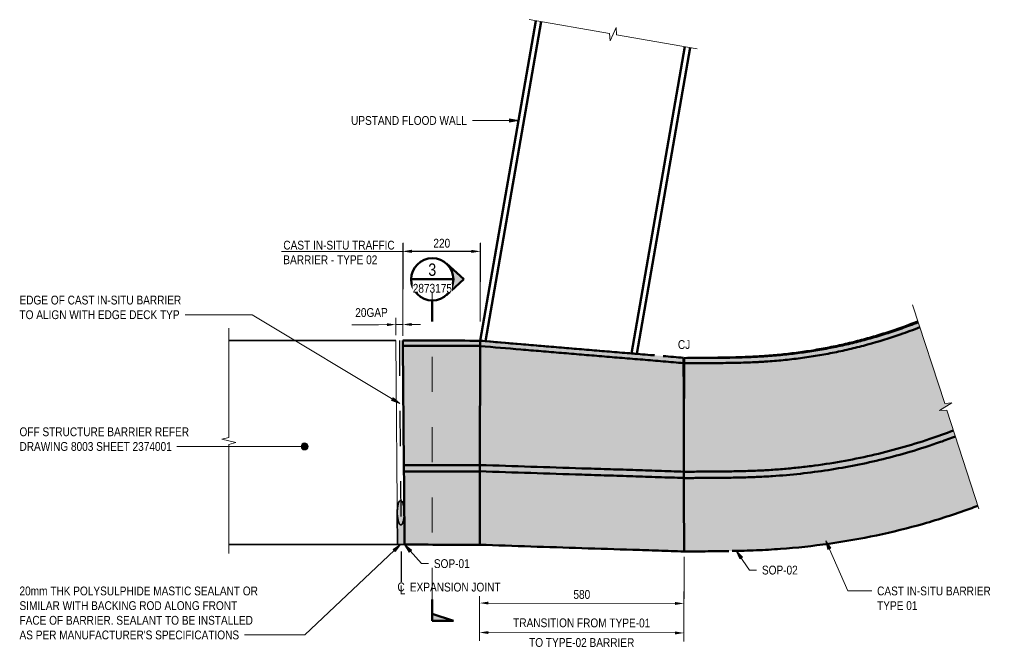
# Model space of a CAD drawing. Header units: metres. Extents: x -1143 to -1130, y 3 to 545.
# Drawn here: x -1143.252 to -1140.484, y 509.049 to 510.837 of the extents above; entities that cross this region are included whole.
import ezdxf

# ---------------------------------------------------------------- set-up
doc = ezdxf.new("R2010")
doc.units = ezdxf.units.M
for name, pattern in [('Dot_Section Line', [0.02, 0, -0.02]), ('JacobsCenter', [0.015, 0.009, -0.0015, 0.003, -0.0015]), ('JacobsDash', [0.0045, 0.003, -0.0015])]:
    doc.linetypes.add(name, pattern=pattern)
doc.layers.get('Defpoints').update_dxf_attribs({"color": 41})
for name, color, linetype, lineweight in [('A-ANNO-DIMS', 7, 'Continuous', 9), ('A-ANNO-NOTE', 7, 'Continuous', 9), ('A-DETL', 7, 'Continuous', 13), ('A-DETL-GENF', 7, 'Continuous', 9), ('A-FLOR', 7, 'Continuous', 50), ('A-FLOR-HDLN', 7, 'JacobsDash', 18), ('A-WALL', 7, 'Continuous', 50), ('G-ANNO-TEXT', 7, 'Continuous', 9)]:
    doc.layers.add(name, color=color, linetype=linetype, lineweight=lineweight)
doc.layers.add('G-ANNO-SYMB', color=7, linetype='Continuous', lineweight=35, true_color=0x0080ff)
doc.styles.add('Arial Narrow', font='ARIALN.TTF', dxfattribs={"height": 0.025})
doc.styles.add('Arial Narrow_1', font='ARIALN.TTF', dxfattribs={"height": 0.035})
doc.dimstyles.new('Dimension_Standard_O__mm_', dxfattribs={"dimscale": 0.3048, "dimtxt": 0.025586, "dimasz": 0.082021, "dimexe": 0.07874, "dimexo": 0.049213, "dimgap": 0.049213, "dimtad": 1, "dimdec": 0, "dimlfac": 1000, "dimzin": 0, "dimdsep": 46, "dimtxsty": 'Arial Narrow', "dimsah": 1, "dimcen": 0.09, "dimaunit": 1, "dimadec": 4, "dimazin": 0, "dimtfac": 1, "dimtdec": 4, "dimtix": 1, "dimtmove": 0, "dimatfit": 3, "dimfxl": 1, "dimtvp": 1, "dimtfill": 1, "dimtolj": 1, "dimtzin": 0, "dimlwd": 18, "dimlwe": 18, "dimarcsym": 2})
doc.dimstyles.new('Dimension_Standard_O__mm__1', dxfattribs={"dimscale": 0.3048, "dimtxt": 0.025586, "dimasz": 0.082021, "dimexe": 0.07874, "dimexo": 0.049213, "dimgap": 0.049213, "dimtad": 1, "dimdec": 0, "dimlfac": 1000, "dimzin": 0, "dimdsep": 46, "dimtxsty": 'Arial Narrow', "dimsah": 1, "dimcen": 0.09, "dimaunit": 1, "dimadec": 4, "dimazin": 0, "dimtfac": 1, "dimtdec": 4, "dimtix": 1, "dimtmove": 2, "dimatfit": 3, "dimfxl": 1, "dimtvp": 1, "dimtfill": 1, "dimtolj": 1, "dimtzin": 0, "dimlwd": 18, "dimlwe": 18, "dimarcsym": 2})
doc.dimstyles.new('Dimension_Standard_T__mm_', dxfattribs={"dimscale": 0.3048, "dimtxt": 0.025586, "dimasz": 0.082021, "dimexe": 0.07874, "dimexo": 0.049213, "dimgap": 0.032808, "dimtad": 1, "dimdec": 0, "dimlfac": 1000, "dimzin": 0, "dimdsep": 46, "dimtxsty": 'Arial Narrow', "dimsah": 1, "dimcen": 0.09, "dimaunit": 1, "dimadec": 4, "dimazin": 0, "dimtfac": 1, "dimtdec": 4, "dimtix": 1, "dimtmove": 0, "dimatfit": 3, "dimfxl": 1, "dimtvp": 1, "dimtolj": 1, "dimtzin": 0, "dimlwd": 18, "dimlwe": 18, "dimarcsym": 2})

# ---------------------------------------------------------------- blocks, each defined once
blk = doc.blocks.new('North_Wall - North_Wall-6845343-DRG - 2873173 - DETAIL A')
at = {"layer": 'A-WALL'}
for p, q in [((-1141.9428, 509.9239), (-1141.7844, 510.8334)), ((-1141.7696, 510.8308), (-1141.9278, 509.9227)), ((-1141.3607, 510.7596), (-1141.5126, 509.8878)), ((-1141.3459, 510.757), (-1141.4976, 509.8866)), ((-1141.346, 510.757), (-1141.4976, 509.8866)), ((-1141.9278, 509.9227), (-1141.5126, 509.8878))]:
    blk.add_line(p, q, dxfattribs=at)
at = {"layer": 'A-WALL', "flags": 128}
for points in [[(-1141.9427, 509.9239), (-1141.9353, 509.9233), (-1141.9278, 509.9227)], [(-1141.5126, 509.8878), (-1141.5051, 509.8872), (-1141.4976, 509.8866)]]:
    blk.add_lwpolyline(points, dxfattribs=at)
blk = doc.blocks.new('CS_DET_BreakLine_ViewScale - Std Break-8477081-DRG - 2873173 - DETAIL A')
at = {"layer": 'A-DETL-GENF'}
for p, q in [((-1141.804, 510.8368), (-1141.575, 510.7969)), ((-1141.5735, 510.7764), (-1141.5567, 510.814)), ((-1141.5567, 510.814), (-1141.5553, 510.7935)), ((-1141.575, 510.7969), (-1141.5735, 510.7764)), ((-1141.5553, 510.7935), (-1141.3262, 510.7536))]:
    blk.add_line(p, q, dxfattribs=at)
blk = doc.blocks.new('CS_DET_BreakLine_ViewScale - Std Break-6948332-DRG - 2873173 - DETAIL A')
at = {"layer": 'A-DETL-GENF'}
for p, q in [((-1140.7135, 510.0261), (-1140.6224, 509.7455)), ((-1140.6018, 509.747), (-1140.6367, 509.7251)), ((-1140.6367, 509.7251), (-1140.6162, 509.7265)), ((-1140.6224, 509.7455), (-1140.6018, 509.747)), ((-1140.6162, 509.7265), (-1140.525, 509.446))]:
    blk.add_line(p, q, dxfattribs=at)
blk = doc.blocks.new('CS_DET_BreakLine_ViewScale - Std Break-6948331-DRG - 2873173 - DETAIL A')
at = {"layer": 'A-DETL-GENF'}
for p, q in [((-1142.6573, 509.6491), (-1142.6573, 509.9591)), ((-1142.6773, 509.6441), (-1142.6573, 509.6491)), ((-1142.6373, 509.6341), (-1142.6773, 509.6441)), ((-1142.6573, 509.6291), (-1142.6373, 509.6341)), ((-1142.6573, 509.3191), (-1142.6573, 509.6291))]:
    blk.add_line(p, q, dxfattribs=at)
blk = doc.blocks.new('CS_Annot_Centreline Symbol2 - CS_Annot_Centreline Symbol-5074296-DRG - 2873173 - DETAIL A')
at = {"layer": 'A-ANNO-NOTE', "char_height": 0.025, "attachment_point": 1, "style": 'Arial Narrow'}
for s, insert, width in [('C  ', (-1142.1781, 509.2366), 0.044093), ('L', (-1142.1713, 509.2282), 0.019241)]:
    blk.add_mtext(s, dxfattribs=dict(at, insert=insert, width=width))
blk = doc.blocks.new('Detail View - sectionTail-4870194-DRG - 2873173 - DETAIL A')
at = {"layer": 'G-ANNO-SYMB', "lineweight": 9}
blk.add_hatch(color=7, dxfattribs=at).paths.add_polyline_path([(-1142.019, 509.1279), (-1142.079, 509.1479), (-1142.079, 509.1279)])
at = {"layer": 'G-ANNO-SYMB', "color": 7, "lineweight": 50}
for p, q in [((-1142.079, 509.1279), (-1142.079, 509.1879)), ((-1142.079, 509.1279), (-1142.079, 509.1479)), ((-1142.079, 509.1479), (-1142.019, 509.1279)), ((-1142.019, 509.1279), (-1142.079, 509.1279))]:
    blk.add_line(p, q, dxfattribs=at)
blk = doc.blocks.new('Detail View - SectionHead-4898858-DRG - 2873173 - DETAIL A')
at = {"layer": 'G-ANNO-SYMB', "lineweight": 9}
h = blk.add_hatch(color=7, dxfattribs=at)
edge = h.paths.add_edge_path()
edge.add_line((-1141.989, 510.0983), (-1142.039, 510.0536))
edge.add_arc((-1142.079, 510.0983), 0.06, 311.8277, 408.1723)
edge.add_line((-1142.039, 510.1431), (-1141.989, 510.0983))
at = {"layer": 'G-ANNO-SYMB', "color": 7, "lineweight": 50}
for p, q in [((-1141.989, 510.0983), (-1142.039, 510.1431)), ((-1142.039, 510.0536), (-1141.989, 510.0983)), ((-1142.079, 510.0383), (-1142.079, 509.9783))]:
    blk.add_line(p, q, dxfattribs=at)
for start, end in [(90, 270), (270, 90)]:
    blk.add_arc((-1142.079, 510.0983), 0.06, start, end, dxfattribs=at)
blk = doc.blocks.new('DIMBLOCK1-DRG - 2873173 - DETAIL A')
at = {"layer": 'A-ANNO-DIMS', "color": 0, "lineweight": 18, "transparency": 16777216}
for p, q in [((-1142.1625, 510.0068), (-1142.1625, 510.2015)), ((-1141.9428, 509.9945), (-1141.9428, 510.2015)), ((-1141.9678, 510.1775), (-1142.1375, 510.1775))]:
    blk.add_line(p, q, dxfattribs=at)
at = {"layer": 'A-ANNO-DIMS', "color": 0, "transparency": 16777216}
for points in [[(-1142.1375, 510.1817), (-1142.1375, 510.1734), (-1142.1625, 510.1775)], [(-1141.9678, 510.1817), (-1141.9678, 510.1734), (-1141.9428, 510.1775)]]:
    blk.add_solid(points, dxfattribs=at)
at = {"layer": 'Defpoints', "color": 0, "transparency": 16777216}
for p in [(-1142.1625, 510.1775), (-1142.1625, 509.9918), (-1141.9428, 509.9795)]:
    blk.add_point(p, dxfattribs=at)
at = {"layer": 'A-ANNO-DIMS', "color": 0, "lineweight": 18, "transparency": 16777216, "insert": (-1142.0526, 510.2074), "char_height": 0.025, "attachment_point": 5, "style": 'Arial Narrow', "bg_fill": 3, "box_fill_scale": 1.1, "bg_fill_color": 256, "bg_fill_true_color": 13158600, "bg_fill_transparency": 0}
blk.add_mtext('\\A1;\u200e', dxfattribs=at)
blk = doc.blocks.new('DIMBLOCK2-DRG - 2873173 - DETAIL A')
at = {"layer": 'A-ANNO-DIMS', "color": 0, "lineweight": 18, "transparency": 16777216}
for p, q in [((-1142.1826, 509.9394), (-1142.183, 509.9937)), ((-1142.1626, 509.9394), (-1142.163, 509.9938)), ((-1142.2078, 509.9695), (-1142.2328, 509.9693)), ((-1142.1628, 509.9698), (-1142.1828, 509.9697)), ((-1142.1378, 509.97), (-1142.1128, 509.9702))]:
    blk.add_line(p, q, dxfattribs=at)
at = {"layer": 'A-ANNO-DIMS', "color": 0, "transparency": 16777216}
for points in [[(-1142.2079, 509.9736), (-1142.2078, 509.9653), (-1142.1828, 509.9697)], [(-1142.1379, 509.9742), (-1142.1378, 509.9659), (-1142.1628, 509.9698)]]:
    blk.add_solid(points, dxfattribs=at)
at = {"layer": 'Defpoints', "color": 0, "transparency": 16777216}
for p in [(-1142.1828, 509.9697), (-1142.1825, 509.9244), (-1142.1625, 509.9244)]:
    blk.add_point(p, dxfattribs=at)
at = {"layer": 'A-ANNO-DIMS', "color": 0, "lineweight": 18, "transparency": 16777216, "insert": (-1142.298, 510.0161), "char_height": 0.025, "width": 0.120375, "attachment_point": 1, "rotation": 0.4564, "line_spacing_factor": 0.974696, "style": 'Arial Narrow', "bg_fill": 3, "box_fill_scale": 1.1, "bg_fill_color": 256, "bg_fill_true_color": 13158600, "bg_fill_transparency": 0}
blk.add_mtext('\\A1;20GAP', dxfattribs=at)
blk = doc.blocks.new('DIMBLOCK3-DRG - 2873173 - DETAIL A')
at = {"layer": 'A-ANNO-DIMS', "color": 0, "lineweight": 18, "transparency": 16777216}
for p, q in [((-1141.3633, 509.3098), (-1141.3638, 509.0693)), ((-1141.9443, 509.1982), (-1141.9446, 509.0705)), ((-1141.9195, 509.0944), (-1141.3888, 509.0933))]:
    blk.add_line(p, q, dxfattribs=at)
at = {"layer": 'A-ANNO-DIMS', "color": 0, "transparency": 16777216}
for points in [[(-1141.9195, 509.0986), (-1141.9195, 509.0903), (-1141.9445, 509.0945)], [(-1141.3888, 509.0975), (-1141.3888, 509.0891), (-1141.3638, 509.0933)]]:
    blk.add_solid(points, dxfattribs=at)
at = {"layer": 'Defpoints', "color": 0, "transparency": 16777216}
for p in [(-1141.3633, 509.3248), (-1141.9443, 509.2132), (-1141.3638, 509.0933)]:
    blk.add_point(p, dxfattribs=at)
at = {"layer": 'A-ANNO-DIMS', "color": 0, "lineweight": 18, "transparency": 16777216, "char_height": 0.025, "width": 0.468342, "attachment_point": 5, "rotation": 359.8795, "style": 'Arial Narrow', "bg_fill": 3, "box_fill_scale": 1.1, "bg_fill_color": 256, "bg_fill_true_color": 13158600, "bg_fill_transparency": 0}
for s, insert in [('\\A1;TRANSITION FROM TYPE-01', (-1141.6541, 509.1218)), ('\\A1;TO TYPE-02 BARRIER', (-1141.6542, 509.0659))]:
    blk.add_mtext(s, dxfattribs=dict(at, insert=insert))
blk = doc.blocks.new('DIMBLOCK4-DRG - 2873173 - DETAIL A')
at = {"layer": 'A-ANNO-DIMS', "color": 0, "lineweight": 18, "transparency": 16777216}
for p, q in [((-1142.1624, 509.9376), (-1142.1619, 510.2023)), ((-1141.9427, 509.9783), (-1141.9422, 510.2018)), ((-1142.1369, 510.1782), (-1141.9673, 510.1779))]:
    blk.add_line(p, q, dxfattribs=at)
at = {"layer": 'A-ANNO-DIMS', "color": 0, "transparency": 16777216}
for points in [[(-1142.1369, 510.1824), (-1142.1369, 510.174), (-1142.1619, 510.1783)], [(-1141.9672, 510.182), (-1141.9673, 510.1737), (-1141.9423, 510.1778)]]:
    blk.add_solid(points, dxfattribs=at)
at = {"layer": 'Defpoints', "color": 0, "transparency": 16777216}
for p in [(-1141.9423, 510.1778), (-1141.9427, 509.9633), (-1142.1625, 509.9226)]:
    blk.add_point(p, dxfattribs=at)
at = {"layer": 'A-ANNO-DIMS', "color": 0, "lineweight": 18, "transparency": 16777216, "insert": (-1142.052, 510.2008), "char_height": 0.025, "width": 0.05702, "attachment_point": 5, "rotation": 359.8795, "style": 'Arial Narrow'}
blk.add_mtext('\\A1;220', dxfattribs=at)
blk = doc.blocks.new('DIMBLOCK5-DRG - 2873173 - DETAIL A')
at = {"layer": 'A-ANNO-DIMS', "color": 0, "lineweight": 18, "transparency": 16777216}
for p, q in [((-1141.3634, 509.2704), (-1141.3637, 509.1531)), ((-1141.9443, 509.1982), (-1141.9444, 509.1543)), ((-1141.9194, 509.1782), (-1141.3886, 509.1771))]:
    blk.add_line(p, q, dxfattribs=at)
at = {"layer": 'A-ANNO-DIMS', "color": 0, "transparency": 16777216}
for points in [[(-1141.9193, 509.1824), (-1141.9194, 509.1741), (-1141.9444, 509.1783)], [(-1141.3886, 509.1813), (-1141.3886, 509.1729), (-1141.3636, 509.1771)]]:
    blk.add_solid(points, dxfattribs=at)
at = {"layer": 'Defpoints', "color": 0, "transparency": 16777216}
for p in [(-1141.3634, 509.2854), (-1141.9443, 509.2132), (-1141.3636, 509.1771)]:
    blk.add_point(p, dxfattribs=at)
at = {"layer": 'A-ANNO-DIMS', "color": 0, "lineweight": 18, "transparency": 16777216, "insert": (-1141.6539, 509.2026), "char_height": 0.025, "width": 0.05702, "attachment_point": 5, "rotation": 359.8795, "style": 'Arial Narrow'}
blk.add_mtext('\\A1;580\u200e', dxfattribs=at)

msp = doc.modelspace()

# ---------------------------------------------------------------- hatches: boundary and pattern name
at = {"layer": 'A-DETL-GENF', "true_color": 0x808080}
for points in [[(-1142.1692, 509.4006), (-1142.1674, 509.4006), (-1142.1656, 509.4018), (-1142.1639, 509.4042), (-1142.1623, 509.4076), (-1142.161, 509.4119), (-1142.1599, 509.4171), (-1142.1591, 509.4229), (-1142.1587, 509.4291), (-1142.1586, 509.4366), (-1142.159, 509.444), (-1142.1595, 509.4494), (-1142.1602, 509.454), (-1142.1614, 509.4591), (-1142.1628, 509.4634), (-1142.1644, 509.4668), (-1142.1661, 509.4691), (-1142.1679, 509.4703), (-1142.1698, 509.4703), (-1142.1716, 509.4691), (-1142.1733, 509.4668), (-1142.1748, 509.4633), (-1142.1761, 509.459), (-1142.1772, 509.4538), (-1142.178, 509.448), (-1142.1784, 509.4418), (-1142.1785, 509.4352), (-1142.1783, 509.4287), (-1142.1777, 509.4225), (-1142.1769, 509.4167), (-1142.1757, 509.4116), (-1142.1743, 509.4073), (-1142.1726, 509.4039), (-1142.171, 509.4018), (-1142.1692, 509.4006)], [(-1142.1779, 509.3444), (-1142.1579, 509.3446), (-1142.1586, 509.4329), (-1142.1588, 509.4277), (-1142.1592, 509.4227), (-1142.1599, 509.4169), (-1142.161, 509.4117), (-1142.1623, 509.4074), (-1142.1639, 509.4039), (-1142.1656, 509.4016), (-1142.1674, 509.4004), (-1142.1692, 509.4004), (-1142.1712, 509.4018), (-1142.1729, 509.4042), (-1142.1745, 509.4075), (-1142.1759, 509.4119), (-1142.177, 509.417), (-1142.1779, 509.4231), (-1142.1784, 509.4291), (-1142.1786, 509.4322), (-1142.1781, 509.3785)]]:
    msp.add_hatch(color=8, dxfattribs=at).paths.add_polyline_path(points)
at = {"layer": 'A-FLOR', "true_color": 0xc0c0c0}
for points in [[(-1141.3632, 509.8597), (-1141.2822, 509.8601), (-1141.23, 509.8608), (-1141.1812, 509.862), (-1141.131, 509.8645), (-1141.0802, 509.8689), (-1141.0319, 509.8745), (-1140.9808, 509.8823), (-1140.9359, 509.8905), (-1140.8879, 509.901), (-1140.839, 509.9135), (-1140.7951, 509.9263), (-1140.7472, 509.9421), (-1140.7028, 509.9583), (-1140.6928, 509.9623), (-1140.6974, 509.9767), (-1140.7237, 509.9664), (-1140.7681, 509.9508), (-1140.8142, 509.9362), (-1140.8587, 509.9238), (-1140.905, 509.9125), (-1140.951, 509.9029), (-1140.9948, 509.8951), (-1141.045, 509.888), (-1141.089, 509.883), (-1141.1395, 509.8791), (-1141.1854, 509.8768), (-1141.2468, 509.8755), (-1141.3177, 509.8749), (-1141.3631, 509.8747), (-1141.3632, 509.8599)], [(-1141.358, 509.8747), (-1141.28, 509.8752), (-1141.2341, 509.8757), (-1141.1813, 509.877), (-1141.133, 509.8795), (-1141.0872, 509.8832), (-1141.038, 509.8889), (-1140.9929, 509.8954), (-1140.9454, 509.904), (-1140.8989, 509.9139), (-1140.8534, 509.9252), (-1140.809, 509.9378), (-1140.7636, 509.9523), (-1140.72, 509.9679), (-1140.6975, 509.9767), (-1140.6984, 509.9791), (-1140.7223, 509.9698), (-1140.7667, 509.9539), (-1140.8115, 509.9395), (-1140.8565, 509.9267), (-1140.9018, 509.9154), (-1140.9483, 509.9054), (-1140.9944, 509.897), (-1141.0422, 509.8899), (-1141.0895, 509.8844), (-1141.1365, 509.8804), (-1141.1872, 509.8777), (-1141.2445, 509.8761), (-1141.3178, 509.8751), (-1141.3574, 509.8748)], [(-1141.3638, 509.5516), (-1141.2645, 509.5521), (-1141.1764, 509.5538), (-1141.089, 509.5587), (-1141.0023, 509.5676), (-1140.9163, 509.5807), (-1140.8314, 509.5978), (-1140.7476, 509.6191), (-1140.6648, 509.6446), (-1140.5975, 509.669), (-1140.6162, 509.7265), (-1140.6367, 509.7251), (-1140.6018, 509.747), (-1140.6224, 509.7455), (-1140.6928, 509.9623), (-1140.7028, 509.9583), (-1140.7503, 509.941), (-1140.7951, 509.9263), (-1140.8416, 509.9128), (-1140.8885, 509.9008), (-1140.9359, 509.8905), (-1140.9841, 509.8817), (-1141.0327, 509.8744), (-1141.0818, 509.8687), (-1141.132, 509.8645), (-1141.1812, 509.862), (-1141.237, 509.8606), (-1141.3177, 509.8599), (-1141.3632, 509.8597), (-1141.364, 509.6449), (-1141.3638, 509.5516)], [(-1141.9428, 509.9089), (-1141.9428, 509.9239), (-1142.1625, 509.9244), (-1142.1624, 509.9094), (-1141.9435, 509.9089)], [(-1141.3644, 509.8601), (-1141.3644, 509.8752), (-1141.5482, 509.8905), (-1141.7255, 509.9053), (-1141.9428, 509.9236), (-1141.9428, 509.9086), (-1141.5679, 509.8772), (-1141.415, 509.8644), (-1141.3709, 509.8607)], [(-1141.9435, 509.57), (-1141.9428, 509.9089), (-1142.1624, 509.9094), (-1142.1597, 509.5705), (-1142.0447, 509.5703)], [(-1141.3638, 509.5516), (-1141.3644, 509.8601), (-1141.5482, 509.8755), (-1141.7255, 509.8903), (-1141.9428, 509.9086), (-1141.9435, 509.5706), (-1141.5887, 509.5591), (-1141.4559, 509.5547), (-1141.383, 509.5523)], [(-1141.3637, 509.5336), (-1141.2645, 509.5341), (-1141.1692, 509.5361), (-1141.0779, 509.5416), (-1140.9872, 509.5515), (-1140.8955, 509.5662), (-1140.8085, 509.5847), (-1140.719, 509.6087), (-1140.6332, 509.6365), (-1140.592, 509.6523), (-1140.5975, 509.669), (-1140.6655, 509.6444), (-1140.7479, 509.619), (-1140.8314, 509.5978), (-1140.9174, 509.5805), (-1141.0023, 509.5676), (-1141.0903, 509.5586), (-1141.1764, 509.5538), (-1141.2764, 509.552), (-1141.3638, 509.5516), (-1141.3637, 509.5337)], [(-1141.3632, 509.3247), (-1141.2265, 509.3262), (-1141.0887, 509.3322), (-1140.9518, 509.3469), (-1140.816, 509.3707), (-1140.6823, 509.4038), (-1140.5503, 509.4465), (-1140.5281, 509.4554), (-1140.5921, 509.6521), (-1140.6355, 509.6357), (-1140.721, 509.6081), (-1140.8085, 509.5847), (-1140.8989, 509.5656), (-1140.9872, 509.5515), (-1141.0779, 509.5416), (-1141.1709, 509.536), (-1141.2649, 509.5341), (-1141.3637, 509.5336), (-1141.3633, 509.337)], [(-1141.9436, 509.5521), (-1141.9435, 509.57), (-1142.1597, 509.5705), (-1142.1595, 509.5525), (-1141.9436, 509.5521)], [(-1141.3637, 509.5337), (-1141.3638, 509.5516), (-1141.572, 509.5585), (-1141.7987, 509.5659), (-1141.9435, 509.5706), (-1141.9435, 509.5527), (-1141.6191, 509.5421), (-1141.4773, 509.5375), (-1141.3644, 509.5337)], [(-1141.944, 509.3439), (-1141.9439, 509.4135), (-1141.9437, 509.5521), (-1142.1595, 509.5525), (-1142.1578, 509.3443), (-1141.9861, 509.344)], [(-1141.3633, 509.3248), (-1141.3637, 509.5337), (-1141.556, 509.5401), (-1141.7987, 509.5479), (-1141.9436, 509.5527), (-1141.9439, 509.3439), (-1141.3634, 509.3248)]]:
    msp.add_hatch(color=9, dxfattribs=at).paths.add_polyline_path(points)
h = msp.add_hatch(color=9, dxfattribs=at)
h.paths.add_polyline_path([(-1141.3644, 509.8752), (-1141.3644, 509.8754), (-1141.4792, 509.885), (-1141.8302, 509.9143), (-1141.9428, 509.9237), (-1141.9428, 509.9236), (-1141.7255, 509.9053), (-1141.5482, 509.8905), (-1141.4125, 509.8792), (-1141.3646, 509.8752)])
h.paths.add_polyline_path([(-1141.4809, 509.8851), (-1141.4809, 509.8851), (-1141.4814, 509.8852)])
h.paths.add_polyline_path([(-1141.8401, 509.9151), (-1141.8401, 509.9151), (-1141.8403, 509.9151)])
h = msp.add_hatch(color=9, dxfattribs=at)
h.paths.add_polyline_path([(-1141.2265, 509.3262), (-1141.1744, 509.3277), (-1141.1374, 509.3293), (-1141.1049, 509.3311), (-1141.0913, 509.3321), (-1141.218, 509.3266)])
h.paths.add_polyline_path([(-1141.3624, 509.3247), (-1141.267, 509.3257), (-1141.2548, 509.3259), (-1141.3626, 509.3247)])
h.paths.add_polyline_path([(-1140.5513, 509.4461), (-1140.5279, 509.4549), (-1140.5281, 509.4554), (-1140.5404, 509.4505)])
h.paths.add_polyline_path([(-1140.6823, 509.4038), (-1140.6447, 509.4151), (-1140.6262, 509.4208), (-1140.5835, 509.4349), (-1140.5553, 509.4448), (-1140.6693, 509.408)])
h.paths.add_polyline_path([(-1140.816, 509.3707), (-1140.7681, 509.3815), (-1140.7376, 509.3891), (-1140.7266, 509.3918), (-1140.6823, 509.4038), (-1140.8052, 509.3733)])
h.paths.add_polyline_path([(-1140.9518, 509.3469), (-1140.913, 509.3528), (-1140.8782, 509.3588), (-1140.8513, 509.3637), (-1140.8203, 509.3699), (-1140.9374, 509.3494)])
h.paths.add_polyline_path([(-1141.0889, 509.3322), (-1141.0547, 509.3351), (-1141.0466, 509.3358), (-1141.0067, 509.3399), (-1140.9692, 509.3445), (-1140.9518, 509.3469), (-1141.0887, 509.3322)])
at = {"layer": 'G-ANNO-TEXT'}
for points in [[(-1141.8343, 510.5498), (-1141.8593, 510.5542), (-1141.8593, 510.5454)], [(-1142.1708, 509.745), (-1142.19, 509.7616), (-1142.1945, 509.7541)], [(-1142.1691, 509.3447), (-1142.1903, 509.3307), (-1142.1842, 509.3243)], [(-1142.1578, 509.3443), (-1142.1446, 509.3226), (-1142.138, 509.3285)], [(-1140.9603, 509.3552), (-1140.9542, 509.3305), (-1140.9462, 509.3341)], [(-1141.2152, 509.3267), (-1141.2046, 509.3036), (-1141.1973, 509.3086)]]:
    msp.add_hatch(color=256, dxfattribs=at).paths.add_polyline_path(points)
h = msp.add_hatch(color=256, dxfattribs=at)
edge = h.paths.add_edge_path()
edge.add_arc((-1142.4419, 509.6233), 0.01, 0, 360)

# ---------------------------------------------------------------- linework, layer by layer
at = {"layer": 'A-DETL'}
for p, q in [((-1142.1625, 510.1775), (-1142.5075, 510.1775)), ((-1142.2322, 509.9693), (-1142.3072, 509.9693)), ((-1142.1779, 509.3444), (-1142.1825, 509.9244))]:
    msp.add_line(p, q, dxfattribs=at)
at = {"layer": 'A-DETL', "color": 8, "lineweight": 35, "true_color": 0x808080}
for p, q in [((-1142.1825, 509.9244), (-1142.6573, 509.9244)), ((-1142.1779, 509.3444), (-1142.6573, 509.3444))]:
    msp.add_line(p, q, dxfattribs=at)
at = {"layer": 'A-DETL', "linetype": 'JacobsCenter', "lineweight": 25}
msp.add_line((-1142.1725, 509.9243), (-1142.167, 509.2381), dxfattribs=at)
at = {"layer": 'A-DETL', "lineweight": 35}
for p, q in [((-1142.1786, 509.4352), (-1142.1779, 509.3444)), ((-1142.1579, 509.3446), (-1142.1586, 509.4353)), ((-1142.1779, 509.3444), (-1142.1579, 509.3446))]:
    msp.add_line(p, q, dxfattribs=at)
for points in [[(-1142.1586, 509.4355), (-1142.1586, 509.4377), (-1142.1587, 509.442), (-1142.1595, 509.4503), (-1142.1612, 509.4596), (-1142.1637, 509.4662), (-1142.1661, 509.4693), (-1142.1679, 509.4705), (-1142.1698, 509.4705), (-1142.1716, 509.4693), (-1142.1733, 509.4669), (-1142.1748, 509.4635), (-1142.1762, 509.4591), (-1142.1773, 509.4539), (-1142.178, 509.4481), (-1142.1785, 509.4418), (-1142.1786, 509.4376), (-1142.1786, 509.4354)], [(-1142.1786, 509.4354), (-1142.1785, 509.4332), (-1142.1784, 509.4289), (-1142.1776, 509.4206), (-1142.1759, 509.4113), (-1142.1734, 509.4047), (-1142.171, 509.4016), (-1142.1692, 509.4004), (-1142.1674, 509.4004), (-1142.1655, 509.4016), (-1142.1638, 509.404), (-1142.1623, 509.4074), (-1142.1609, 509.4118), (-1142.1599, 509.417), (-1142.1591, 509.4228), (-1142.1586, 509.4291), (-1142.1585, 509.4334), (-1142.1586, 509.4355)], [(-1142.1586, 509.4353), (-1142.1586, 509.4331), (-1142.1586, 509.4289), (-1142.1593, 509.4205), (-1142.1608, 509.4112), (-1142.1633, 509.4046), (-1142.1656, 509.4014), (-1142.1674, 509.4002), (-1142.1692, 509.4002), (-1142.1711, 509.4014), (-1142.1728, 509.4037), (-1142.1744, 509.4071), (-1142.1758, 509.4115), (-1142.177, 509.4166), (-1142.1779, 509.4224), (-1142.1784, 509.4287), (-1142.1786, 509.433), (-1142.1786, 509.4352)]]:
    msp.add_open_spline(points, degree=3, knots=[0, 0, 0, 0, 0.058824, 0.117647, 0.235294, 0.352941, 0.411765, 0.470588, 0.529412, 0.588235, 0.647059, 0.705882, 0.764706, 0.823529, 0.882353, 0.941176, 1, 1, 1, 1], dxfattribs=at)
at = {"layer": 'A-FLOR'}
for p, q in [((-1142.1624, 509.9094), (-1142.1625, 509.9244)), ((-1141.9428, 509.9239), (-1141.9428, 509.9089)), ((-1141.9382, 509.9232), (-1141.9382, 509.9234)), ((-1142.1597, 509.5705), (-1142.1624, 509.9093)), ((-1141.9428, 509.9085), (-1141.9435, 509.5706)), ((-1141.9428, 509.9085), (-1141.943, 509.841)), ((-1141.9428, 509.9089), (-1141.9428, 509.9086)), ((-1141.3632, 509.8597), (-1141.3631, 509.8747)), ((-1141.3551, 509.8748), (-1141.3609, 509.8747)), ((-1141.364, 509.6574), (-1141.3632, 509.8597)), ((-1142.1595, 509.5525), (-1142.1597, 509.5704)), ((-1141.9435, 509.57), (-1141.9436, 509.5521)), ((-1141.9435, 509.5706), (-1141.9435, 509.57)), ((-1141.3634, 509.3458), (-1141.3634, 509.348)), ((-1141.3632, 509.3247), (-1141.3633, 509.3413))]:
    msp.add_line(p, q, dxfattribs=at)
at = {"layer": 'A-FLOR', "flags": 128}
for points in [[(-1141.9428, 509.9089), (-1142.016, 509.9091), (-1142.0892, 509.9092), (-1142.1624, 509.9094)], [(-1141.3644, 509.8752), (-1141.3644, 509.8753), (-1141.3644, 509.8753), (-1141.3644, 509.8753), (-1141.3644, 509.8753), (-1141.3644, 509.8754)], [(-1141.3644, 509.8752), (-1141.3644, 509.8676), (-1141.3644, 509.8601)], [(-1141.364, 509.6657), (-1141.3641, 509.7059), (-1141.3642, 509.783), (-1141.3644, 509.8601)], [(-1141.3638, 509.5516), (-1141.3639, 509.6288), (-1141.364, 509.6574)], [(-1141.9435, 509.57), (-1142.0516, 509.5703), (-1142.1597, 509.5705)], [(-1142.1595, 509.5525), (-1142.1593, 509.5294), (-1142.1591, 509.5062), (-1142.159, 509.4831), (-1142.1588, 509.46), (-1142.1586, 509.4369), (-1142.1584, 509.4137), (-1142.1582, 509.3906), (-1142.158, 509.3675), (-1142.1579, 509.3443)], [(-1141.944, 509.3439), (-1141.944, 509.367), (-1141.9439, 509.3902), (-1141.9439, 509.4133), (-1141.9438, 509.4364), (-1141.9438, 509.4596), (-1141.9437, 509.4827), (-1141.9437, 509.5058), (-1141.9436, 509.5289), (-1141.9436, 509.5521)], [(-1141.3638, 509.5515), (-1141.3638, 509.5427), (-1141.3637, 509.5337)], [(-1141.3633, 509.3248), (-1141.3634, 509.348), (-1141.3634, 509.3712), (-1141.3634, 509.3944), (-1141.3635, 509.4176), (-1141.3635, 509.4409), (-1141.3636, 509.4641), (-1141.3636, 509.4873), (-1141.3637, 509.5105), (-1141.3637, 509.5336)]]:
    msp.add_lwpolyline(points, dxfattribs=at)
at = {"layer": 'A-FLOR'}
for points, knots in [([(-1141.3608, 509.8747), (-1141.3509, 509.8748), (-1141.3306, 509.8748), (-1141.3054, 509.8749), (-1141.2847, 509.8751), (-1141.2643, 509.8752), (-1141.2397, 509.8755), (-1141.2116, 509.876), (-1141.1852, 509.8768), (-1141.1601, 509.8778), (-1141.1365, 509.8792), (-1141.1128, 509.8809), (-1141.0811, 509.8837), (-1141.0414, 509.8881), (-1140.9943, 509.8949), (-1140.9477, 509.9032), (-1140.9017, 509.9129), (-1140.8564, 509.9241), (-1140.8115, 509.9367), (-1140.7666, 509.951), (-1140.7286, 509.9645), (-1140.7056, 509.9732), (-1140.6974, 509.9765)], [0.0008567, 0.0008567, 0.0008567, 0.0008567, 0.0119048, 0.0238095, 0.0297619, 0.0357143, 0.047619, 0.0595238, 0.0714286, 0.0833333, 0.0952381, 0.1071429, 0.1190476, 0.1428571, 0.1666667, 0.1904762, 0.2142857, 0.2380952, 0.2619048, 0.2857143, 0.3095238, 0.3228508, 0.3228508, 0.3228508, 0.3228508]), ([(-1141.2976, 509.8753), (-1141.2873, 509.8754), (-1141.2668, 509.8757), (-1141.2373, 509.8762), (-1141.2092, 509.8769), (-1141.1872, 509.8777), (-1141.1702, 509.8784), (-1141.1578, 509.879), (-1141.1457, 509.8798), (-1141.1299, 509.8808), (-1141.1101, 509.8824), (-1141.0783, 509.8854), (-1141.0385, 509.8901), (-1140.9913, 509.8972), (-1140.9446, 509.9058), (-1140.8985, 509.9158), (-1140.8532, 509.9273), (-1140.8082, 509.9402), (-1140.7564, 509.957), (-1140.7198, 509.9705), (-1140.6982, 509.979)], [0.0238095, 0.0238095, 0.0238095, 0.0238095, 0.0357143, 0.047619, 0.0595238, 0.0714286, 0.077381, 0.0833333, 0.0892857, 0.0952381, 0.1071429, 0.1190476, 0.1428571, 0.1666667, 0.1904762, 0.2142857, 0.2380952, 0.2619048, 0.2857143, 0.3206566, 0.3206566, 0.3206566, 0.3206566]), ([(-1141.3632, 509.8597), (-1141.3523, 509.8598), (-1141.3307, 509.8598), (-1141.304, 509.8599), (-1141.2828, 509.8601), (-1141.262, 509.8603), (-1141.2368, 509.8606), (-1141.208, 509.8611), (-1141.181, 509.8619), (-1141.1596, 509.8628), (-1141.1432, 509.8637), (-1141.1269, 509.8648), (-1141.1064, 509.8663), (-1141.0736, 509.8694), (-1141.0326, 509.8741), (-1140.984, 509.8814), (-1140.9358, 509.8902), (-1140.8883, 509.9006), (-1140.8261, 509.9164), (-1140.7606, 509.9367), (-1140.7113, 509.9549), (-1140.6927, 509.9622)], [0, 0, 0, 0, 0.0121951, 0.0243902, 0.0304878, 0.0365854, 0.0487805, 0.0609756, 0.0731707, 0.0853659, 0.0914634, 0.097561, 0.1097561, 0.1219512, 0.1463415, 0.1707317, 0.195122, 0.2195122, 0.2439024, 0.2926829, 0.322449, 0.322449, 0.322449, 0.322449]), ([(-1142.1625, 509.9244), (-1142.1272, 509.9243), (-1142.0545, 509.9241), (-1141.9812, 509.924), (-1141.9433, 509.9239), (-1141.9429, 509.9239)], [0.00174351, 0.00174351, 0.00174351, 0.00174351, 0.0317345, 0.063469, 0.06386783, 0.06386783, 0.06386783, 0.06386783]), ([(-1141.9428, 509.9236), (-1141.9043, 509.9203), (-1141.8465, 509.9155), (-1141.7696, 509.909), (-1141.712, 509.9042), (-1141.6545, 509.8994), (-1141.5971, 509.8946), (-1141.5392, 509.8898), (-1141.4907, 509.8858), (-1141.46, 509.8832), (-1141.4489, 509.8823), (-1141.4474, 509.8822)], [0, 0, 0, 0, 0.2, 0.3, 0.4, 0.5, 0.6, 0.7, 0.8, 0.85, 0.8573968, 0.8573968, 0.8573968, 0.8573968]), ([(-1141.3644, 509.8601), (-1141.3835, 509.8618), (-1141.4225, 509.8651), (-1141.4809, 509.87), (-1141.5392, 509.8748), (-1141.597, 509.8796), (-1141.6545, 509.8844), (-1141.712, 509.8892), (-1141.7696, 509.894), (-1141.8465, 509.9005), (-1141.9043, 509.9053), (-1141.9428, 509.9086)], [0, 0, 0, 0, 0.1, 0.2, 0.3, 0.4, 0.5, 0.6, 0.7, 0.8, 1, 1, 1, 1]), ([(-1141.3379, 509.8749), (-1141.3349, 509.8749), (-1141.331, 509.875), (-1141.3272, 509.875), (-1141.3265, 509.875)], [0.008393695, 0.008393695, 0.008393695, 0.008393695, 0.011904762, 0.012768843, 0.012768843, 0.012768843, 0.012768843]), ([(-1141.3638, 509.5516), (-1141.3478, 509.5516), (-1141.316, 509.5517), (-1141.2683, 509.552), (-1141.2215, 509.5526), (-1141.1837, 509.5535), (-1141.1542, 509.5546), (-1141.1323, 509.5557), (-1141.1107, 509.557), (-1141.0817, 509.5591), (-1141.0456, 509.5625), (-1140.9589, 509.5724), (-1140.8591, 509.59), (-1140.7474, 509.6184), (-1140.6694, 509.6424), (-1140.6197, 509.6602), (-1140.5974, 509.6687)], [0.0002359, 0.0002359, 0.0002359, 0.0002359, 0.0178571, 0.0357143, 0.0535714, 0.0714286, 0.0803571, 0.0892857, 0.0982143, 0.1071429, 0.125, 0.1428571, 0.2142857, 0.25, 0.2857143, 0.3152171, 0.3152171, 0.3152171, 0.3152171]), ([(-1140.5919, 509.6516), (-1140.6061, 509.6462), (-1140.6488, 509.6306), (-1140.7172, 509.6085), (-1140.7973, 509.5868), (-1140.8748, 509.5696), (-1140.9532, 509.5558), (-1141.0324, 509.5454), (-1141.0987, 509.5396), (-1141.1518, 509.5367), (-1141.1924, 509.5352), (-1141.2343, 509.5344), (-1141.2771, 509.534), (-1141.3204, 509.5337), (-1141.3493, 509.5336), (-1141.3637, 509.5336)], [0.6851852, 0.6851852, 0.6851852, 0.6851852, 0.7037037, 0.7407407, 0.7731481, 0.8055556, 0.837963, 0.8703704, 0.9027778, 0.9189815, 0.9351852, 0.9513889, 0.9675926, 0.9837963, 0.9997339, 0.9997339, 0.9997339, 0.9997339]), ([(-1141.9435, 509.5706), (-1141.8952, 509.569), (-1141.7987, 509.5659), (-1141.6781, 509.5619), (-1141.5817, 509.5588), (-1141.5091, 509.5565), (-1141.4364, 509.5542), (-1141.3878, 509.5525), (-1141.3638, 509.5516)], [0, 0, 0, 0, 0.25, 0.5, 0.625, 0.75, 0.875, 1, 1, 1, 1]), ([(-1141.9436, 509.5521), (-1141.9441, 509.5521), (-1142.016, 509.5522), (-1142.088, 509.5524), (-1142.1595, 509.5525)], [-0.06389148, -0.06389148, -0.06389148, -0.06389148, -0.063469, -0.00278123, -0.00278123, -0.00278123, -0.00278123]), ([(-1141.3637, 509.5337), (-1141.3878, 509.5345), (-1141.4364, 509.5362), (-1141.5091, 509.5386), (-1141.5817, 509.5409), (-1141.6781, 509.5439), (-1141.7987, 509.5479), (-1141.8953, 509.5511), (-1141.9436, 509.5527)], [-1, -1, -1, -1, -0.875, -0.75, -0.625, -0.5, -0.25, 0, 0, 0, 0]), ([(-1141.2265, 509.3262), (-1141.2036, 509.3267), (-1141.1578, 509.3279), (-1141.0659, 509.3331), (-1140.9516, 509.3453), (-1140.8157, 509.3691), (-1140.6818, 509.4022), (-1140.5865, 509.4331), (-1140.5356, 509.4518), (-1140.5278, 509.4548)], [0.05, 0.05, 0.05, 0.05, 0.075, 0.1, 0.15, 0.2, 0.25, 0.3, 0.3090884, 0.3090884, 0.3090884, 0.3090884]), ([(-1141.944, 509.3439), (-1141.8956, 509.3423), (-1141.7988, 509.3391), (-1141.6536, 509.3343), (-1141.5326, 509.3305), (-1141.4359, 509.3274), (-1141.3875, 509.3257), (-1141.3633, 509.3248)], [0, 0, 0, 0, 0.25, 0.5, 0.75, 0.875, 1, 1, 1, 1]), ([(-1141.3632, 509.3247), (-1141.3405, 509.3249), (-1141.2981, 509.3252), (-1141.2556, 509.3257), (-1141.2359, 509.3261)], [0, 0, 0, 0, 0.025, 0.04657178, 0.04657178, 0.04657178, 0.04657178])]:
    msp.add_open_spline(points, degree=3, knots=knots, dxfattribs=at)
for points in [[(-1141.4226, 509.8801), (-1141.4031, 509.8785), (-1141.3835, 509.8768), (-1141.3644, 509.8752)], [(-1141.3631, 509.8747), (-1141.3624, 509.8747), (-1141.3617, 509.8747), (-1141.3609, 509.8747)], [(-1141.3477, 509.8748), (-1141.3445, 509.8749), (-1141.3413, 509.8749), (-1141.3382, 509.8749)], [(-1141.944, 509.3439), (-1142.0153, 509.3441), (-1142.0866, 509.3442), (-1142.1579, 509.3443)]]:
    msp.add_open_spline(points, degree=3, dxfattribs=at)
at = {"layer": 'A-FLOR-HDLN'}
for p, q in [((-1141.3644, 509.5517), (-1141.364, 509.6492)), ((-1141.3644, 509.5337), (-1141.3644, 509.5516)), ((-1141.3634, 509.348), (-1141.3644, 509.5336))]:
    msp.add_line(p, q, dxfattribs=at)
for points in [[(-1141.3644, 509.5516), (-1141.3642, 509.5516), (-1141.364, 509.5516), (-1141.3638, 509.5516)], [(-1141.3638, 509.5336), (-1141.364, 509.5336), (-1141.3642, 509.5336), (-1141.3644, 509.5336)], [(-1141.3117, 509.3252), (-1141.3112, 509.3252), (-1141.3106, 509.3252), (-1141.3101, 509.3252)]]:
    msp.add_open_spline(points, degree=3, dxfattribs=at)
at = {"layer": 'G-ANNO-SYMB', "color": 7, "lineweight": 50}
msp.add_line((-1142.139, 510.0983), (-1142.019, 510.0983), dxfattribs=at)
at = {"layer": 'G-ANNO-TEXT'}
for p, q in [((-1141.8343, 510.5498), (-1141.8593, 510.5542)), ((-1141.8593, 510.5542), (-1141.8593, 510.5454)), ((-1141.9642, 510.5498), (-1141.9648, 510.5498)), ((-1141.8343, 510.5498), (-1141.9642, 510.5498)), ((-1141.8593, 510.5454), (-1141.8343, 510.5498)), ((-1142.7764, 509.9978), (-1142.781, 509.9978)), ((-1142.5913, 509.9978), (-1142.7764, 509.9978)), ((-1142.1708, 509.745), (-1142.5913, 509.9978)), ((-1142.19, 509.7616), (-1142.1945, 509.7541)), ((-1142.1945, 509.7541), (-1142.1708, 509.745)), ((-1142.1708, 509.745), (-1142.19, 509.7616)), ((-1142.7539, 509.6233), (-1142.8048, 509.6233)), ((-1142.4419, 509.6233), (-1142.7539, 509.6233)), ((-1142.1691, 509.3447), (-1142.4411, 509.0876)), ((-1142.1691, 509.3447), (-1142.1903, 509.3307)), ((-1142.1842, 509.3243), (-1142.1691, 509.3447)), ((-1142.1578, 509.3443), (-1142.1446, 509.3226)), ((-1142.138, 509.3285), (-1142.1578, 509.3443)), ((-1142.1578, 509.3443), (-1142.11, 509.2903)), ((-1140.9603, 509.3552), (-1140.9542, 509.3305)), ((-1140.9462, 509.3341), (-1140.9603, 509.3552)), ((-1140.9603, 509.3552), (-1140.8976, 509.2126)), ((-1142.1903, 509.3307), (-1142.1842, 509.3243)), ((-1142.1446, 509.3226), (-1142.138, 509.3285)), ((-1141.2152, 509.3267), (-1141.2046, 509.3036)), ((-1141.1973, 509.3086), (-1141.2152, 509.3267)), ((-1141.2152, 509.3267), (-1141.1774, 509.272)), ((-1141.2046, 509.3036), (-1141.1973, 509.3086)), ((-1140.9542, 509.3305), (-1140.9462, 509.3341)), ((-1142.11, 509.2903), (-1142.0895, 509.2903)), ((-1141.1774, 509.272), (-1141.1569, 509.272)), ((-1140.8976, 509.2126), (-1140.8294, 509.2126)), ((-1142.5183, 509.0876), (-1142.6123, 509.0876)), ((-1142.4411, 509.0876), (-1142.5183, 509.0876))]:
    msp.add_line(p, q, dxfattribs=at)
msp.add_circle((-1142.4419, 509.6233), 0.01, dxfattribs=at)

# ---------------------------------------------------------------- block references
at = {"layer": 'A-ANNO-NOTE'}
msp.add_blockref('CS_Annot_Centreline Symbol2 - CS_Annot_Centreline Symbol-5074296-DRG - 2873173 - DETAIL A', (0, 0), dxfattribs=at)
at = {"layer": 'A-DETL-GENF'}
for name in ['CS_DET_BreakLine_ViewScale - Std Break-8477081-DRG - 2873173 - DETAIL A', 'CS_DET_BreakLine_ViewScale - Std Break-6948332-DRG - 2873173 - DETAIL A', 'CS_DET_BreakLine_ViewScale - Std Break-6948331-DRG - 2873173 - DETAIL A']:
    msp.add_blockref(name, (0, 0), dxfattribs=at)
at = {"layer": 'A-WALL'}
msp.add_blockref('North_Wall - North_Wall-6845343-DRG - 2873173 - DETAIL A', (0, 0), dxfattribs=at)
at = {"layer": 'G-ANNO-SYMB', "color": 7, "lineweight": 50}
for name in ['Detail View - SectionHead-4898858-DRG - 2873173 - DETAIL A', 'Detail View - sectionTail-4870194-DRG - 2873173 - DETAIL A']:
    msp.add_blockref(name, (0, 0), dxfattribs=at)

# ---------------------------------------------------------------- texts
at = {"layer": 'G-ANNO-TEXT', "char_height": 0.025, "attachment_point": 1, "style": 'Arial Narrow', "bg_fill": 3, "box_fill_scale": 1, "bg_fill_color": 256, "bg_fill_transparency": 0}
for s, insert in [('UPSTAND FLOOD WALL', (-1142.3099, 510.5623)), ('EDGE OF CAST IN-SITU BARRIER', (-1143.2524, 510.0519)), ('TO ALIGN WITH EDGE DECK TYP', (-1143.2524, 510.0103)), ('OFF STRUCTURE BARRIER REFER', (-1143.2524, 509.6775)), ('DRAWING 8003 SHEET 2374001', (-1143.2524, 509.6358)), ('SOP-02', (-1141.1419, 509.2845)), ('20mm THK POLYSULPHIDE MASTIC SEALANT OR ', (-1143.2524, 509.2251)), ('CAST IN-SITU BARRIER ', (-1140.8144, 509.2251)), ('SIMILAR WITH BACKING ROD ALONG FRONT', (-1143.2524, 509.1834)), ('TYPE 01', (-1140.8144, 509.1834)), ('FACE OF BARRIER. SEALANT TO BE INSTALLED', (-1143.2524, 509.1417)), ("AS PER MANUFACTURER'S SPECIFICATIONS", (-1143.2524, 509.1001))]:
    msp.add_mtext(s, dxfattribs=dict(at, insert=insert))

# ---------------------------------------------------------------- next in the draw order: texts
at = {"layer": 'A-ANNO-NOTE', "insert": (-1142.1427, 509.2361), "char_height": 0.025, "attachment_point": 1, "style": 'Arial Narrow', "bg_fill": 3, "box_fill_scale": 1, "bg_fill_color": 256, "bg_fill_true_color": 13158600, "bg_fill_transparency": 0}
msp.add_mtext('EXPANSION JOINT', dxfattribs=at)
at = {"layer": 'G-ANNO-SYMB', "color": 7, "lineweight": 9, "insert": (-1142.0902, 510.1433), "char_height": 0.035, "attachment_point": 1, "style": 'Arial Narrow_1', "bg_fill": 3, "box_fill_scale": 1, "bg_fill_color": 256, "bg_fill_transparency": 0}
msp.add_mtext('3', dxfattribs=at)
at = {"layer": 'G-ANNO-TEXT', "char_height": 0.025, "attachment_point": 1, "style": 'Arial Narrow', "bg_fill": 3, "box_fill_scale": 1, "bg_fill_color": 256, "bg_fill_transparency": 0}
for s, insert in [('CAST IN-SITU TRAFFIC', (-1142.5024, 510.208)), ('BARRIER - TYPE 02', (-1142.5024, 510.1664))]:
    msp.add_mtext(s, dxfattribs=dict(at, insert=insert))
at = {"layer": 'G-ANNO-TEXT', "insert": (-1141.3807, 509.9254), "char_height": 0.025, "attachment_point": 1, "style": 'Arial Narrow', "bg_fill": 3, "box_fill_scale": 1, "bg_fill_color": 256, "bg_fill_true_color": 13158600, "bg_fill_transparency": 0}
msp.add_mtext('CJ', dxfattribs=at)

# ---------------------------------------------------------------- next in the draw order: linework, layer by layer
at = {"layer": 'G-ANNO-SYMB', "color": 7, "linetype": 'Dot_Section Line', "lineweight": 9, "true_color": 0xffffff}
msp.add_line((-1142.079, 510.0783), (-1142.079, 509.1879), dxfattribs=at)

# ---------------------------------------------------------------- next in the draw order: dimensions: what is measured, and where the dimension line sits
at = {"layer": 'A-ANNO-DIMS', "lineweight": 18}
dim = msp.add_linear_dim(base=(-1141.3638, 509.0933), p1=(-1141.9443, 509.2132), p2=(-1141.3633, 509.3248), angle=359.8795, text='TRANSITION FROM TYPE-01\\XTO TYPE-02 BARRIER', dimstyle='Dimension_Standard_O__mm_', override={"dimpost": '<>', "dimfxl": 0.591593}, dxfattribs=at)
dim.commit()
dim.dimension.update_dxf_attribs({"geometry": 'DIMBLOCK3-DRG - 2873173 - DETAIL A', "text_midpoint": (-1141.6542, 509.0939)})

# ---------------------------------------------------------------- next in the draw order: texts
at = {"layer": 'G-ANNO-SYMB', "color": 7, "lineweight": 9, "insert": (-1142.1345, 510.0853), "char_height": 0.025, "attachment_point": 1, "style": 'Arial Narrow', "bg_fill": 3, "box_fill_scale": 1, "bg_fill_color": 256, "bg_fill_true_color": 13158600, "bg_fill_transparency": 0}
msp.add_mtext('2873175', dxfattribs=at)
at = {"layer": 'G-ANNO-TEXT', "insert": (-1142.0745, 509.3028), "char_height": 0.025, "attachment_point": 1, "style": 'Arial Narrow', "bg_fill": 3, "box_fill_scale": 1, "bg_fill_color": 256, "bg_fill_transparency": 0}
msp.add_mtext('SOP-01', dxfattribs=at)

# ---------------------------------------------------------------- next in the draw order: dimensions: what is measured, and where the dimension line sits
at = {"layer": 'A-ANNO-DIMS', "lineweight": 18}
dim = msp.add_linear_dim(base=(-1141.3636, 509.1771), p1=(-1141.9443, 509.2132), p2=(-1141.3634, 509.2854), angle=359.8795, text='580\u200e', dimstyle='Dimension_Standard_T__mm_', override={"dimpost": '<>', "dimfxl": 0.585359}, dxfattribs=at)
dim.commit()
dim.dimension.update_dxf_attribs({"geometry": 'DIMBLOCK5-DRG - 2873173 - DETAIL A', "text_midpoint": (-1141.6539, 509.2026)})

# ---------------------------------------------------------------- next in the draw order: dimensions: what is measured, and where the dimension line sits
dim = msp.add_linear_dim(base=(-1142.1625, 510.1775), p1=(-1141.9428, 509.9795), p2=(-1142.1625, 509.9918), text='\u200e', dimstyle='Dimension_Standard_O__mm_', override={"dimpost": '<>', "dimfxl": 0.220037}, dxfattribs=at)
dim.commit()
dim.dimension.update_dxf_attribs({"geometry": 'DIMBLOCK1-DRG - 2873173 - DETAIL A', "text_midpoint": (-1142.0526, 510.2074)})

# ---------------------------------------------------------------- next in the draw order: dimensions: what is measured, and where the dimension line sits
dim = msp.add_linear_dim(base=(-1142.1828, 509.9697), p1=(-1142.1625, 509.9244), p2=(-1142.1825, 509.9244), angle=0.4564, dimstyle='Dimension_Standard_O__mm__1', override={"dimpost": '<>GAP', "dimfxl": 0.020001}, dxfattribs=at)
dim.commit()
dim.dimension.update_dxf_attribs({"geometry": 'DIMBLOCK2-DRG - 2873173 - DETAIL A', "text_midpoint": (-1142.2377, 509.9999), "dimtype": 160, "text_rotation": 0.4564})

# ---------------------------------------------------------------- next in the draw order: dimensions: what is measured, and where the dimension line sits
dim = msp.add_linear_dim(base=(-1141.9423, 510.1778), p1=(-1142.1625, 509.9226), p2=(-1141.9427, 509.9633), angle=359.8795, dimstyle='Dimension_Standard_T__mm_', override={"dimpost": '<>', "dimfxl": 0.223503}, dxfattribs=at)
dim.commit()
dim.dimension.update_dxf_attribs({"geometry": 'DIMBLOCK4-DRG - 2873173 - DETAIL A', "text_midpoint": (-1142.052, 510.2008)})

doc.saveas('drawing.dxf')
